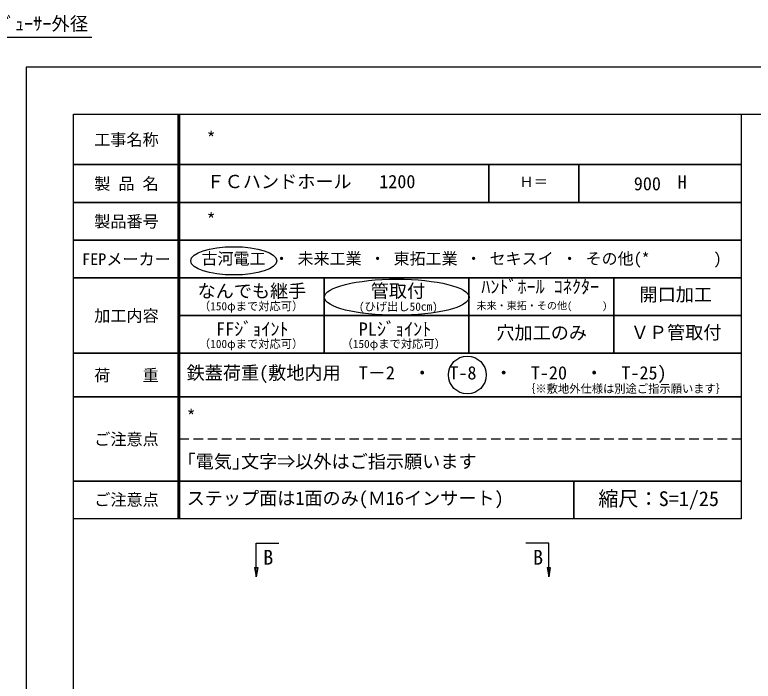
# Model space of a CAD drawing. Units: millimetres, scale not verified. Extents: x -6948 to 6948, y -3792 to 3911.
# Drawn here: x -3613 to 298, y 380 to 3911 of the extents above; entities that cross this region are included whole.
import ezdxf
from ezdxf.enums import TextEntityAlignment as Align

# ---------------------------------------------------------------- set-up
doc = ezdxf.new("R2010")
doc.units = ezdxf.units.MM
doc.header["$LTSCALE"] = 25
doc.linetypes.add('CHAIN2', pattern=[12, 9, -1, 1, -1])
doc.linetypes.add('DASHED2', pattern=[3, 2, -1])
for name, color, linetype in [('0-0_0', 4, 'Continuous'), ('0-4_0-403寸法', 4, 'CHAIN2'), ('0-5_0-504文字', 7, 'Continuous'), ('0-B_00枠', 4, 'Continuous'), ('0-D_02補助線', 4, 'Continuous'), ('0-F_04文字', 7, 'Continuous')]:
    doc.layers.add(name, color=color, linetype=linetype)
doc.styles.add('ＭＳ ゴシック', font='')
doc.styles.get('ＭＳ ゴシック').set_extended_font_data('MS Gothic')

msp = doc.modelspace()

# ---------------------------------------------------------------- linework, layer by layer
at = {"layer": '0-0_0'}
for p, q in [((-3552.31, 3633.47), (-3552.31, -3791.53)), ((-3302.31, 3117.05), (-3302.31, 3383.47)), ((-2740.67, 3117.05), (-2740.67, 3383.47)), ((-3302.31, 2917.05), (-3302.31, 3117.05)), ((-2740.67, 2917.05), (-2740.67, 3117.05)), ((-1102.03, 2917.05), (-1102.03, 3117.05)), ((-626.38, 2917.05), (-626.38, 3117.05)), ((-3302.31, 2717.05), (-3302.31, 2917.05)), ((-2740.67, 2717.05), (-2740.67, 2917.05)), ((-3302.31, 2517.05), (-3302.31, 2717.05)), ((-2740.67, 2517.05), (-2740.67, 2717.05)), ((-3302.31, 2117.77), (-3302.31, 2517.05)), ((-2740.67, 2317.41), (-2740.67, 2517.05)), ((-1974, 2317.77), (-1974, 2517.05)), ((-1207.34, 2317.76), (-1207.34, 2517.05)), ((-440.67, 2317.76), (-440.67, 2517.05)), ((-2740.67, 2117.77), (-2740.67, 2317.41)), ((-1974, 2117.77), (-1974, 2317.41)), ((-1207.34, 2117.77), (-1207.34, 2317.41)), ((-440.67, 2117.76), (-440.67, 2317.41)), ((-3302.31, 1886.26), (-3302.31, 2117.77)), ((-2740.67, 1886.26), (-2740.67, 2117.77)), ((-3302.31, 1440.36), (-3302.31, 1886.26)), ((-2740.67, 1440.36), (-2740.67, 1886.26)), ((-3302.31, 1240.36), (-3302.31, 1440.36)), ((-2740.67, 1240.36), (-2740.67, 1440.36)), ((-652.24, 1240.36), (-652.24, 1440.36))]:
    msp.add_line(p, q, dxfattribs=at)
at = {"layer": '0-0_0', "color": 6}
for points in [[(-3302.31, -3541.53), (-3302.31, 2257.68), (-3302.31, 3383.47)], [(-3302.31, 3383.47), (6697.69, 3383.47), (6697.69, -3541.53)]]:
    msp.add_lwpolyline(points, dxfattribs=at)
at = {"layer": '0-4_0-403寸法', "linetype": 'Continuous'}
msp.add_lwpolyline([(-4104.47, 3418.05), (-3771.07, 3791.53), (-3204.58, 3791.53)], dxfattribs=at)
at = {"layer": '0-B_00枠'}
msp.add_line((-2749, 3383.47), (-2749, 1240.36), dxfattribs=at)
at = {"layer": '0-B_00枠', "linetype": 'DASHED2'}
msp.add_line((-2740.67, 1663.32), (234.61, 1663.32), dxfattribs=at)
at = {"layer": '0-B_00枠'}
for points in [[(-3552.31, -3791.53), (6947.69, -3791.53), (6947.69, 3633.47), (-3552.31, 3633.47)], [(-3302.31, 3383.47), (-2740.67, 3383.47), (-2740.67, 3117.05), (-3302.31, 3117.05)], [(-2740.67, 3383.47), (234.61, 3383.47), (234.61, 3117.05), (-2740.67, 3117.05)], [(-3302.31, 3117.05), (-2740.67, 3117.05), (-2740.67, 2917.05), (-3302.31, 2917.05)], [(-2740.67, 3117.05), (-1102.03, 3117.05), (-1102.03, 2917.05), (-2740.67, 2917.05)], [(-1102.03, 3117.05), (-626.38, 3117.05), (-626.38, 2917.05), (-1102.03, 2917.05)], [(-626.38, 3117.05), (234.61, 3117.05), (234.61, 2917.05), (-626.38, 2917.05)], [(-3302.31, 2917.05), (-2740.67, 2917.05), (-2740.67, 2717.05), (-3302.31, 2717.05)], [(-2740.67, 2917.05), (234.61, 2917.05), (234.61, 2717.05), (-2740.67, 2717.05)], [(-3302.31, 2717.05), (-2740.67, 2717.05), (-2740.67, 2517.05), (-3302.31, 2517.05)], [(-2740.67, 2717.05), (234.61, 2717.05), (234.61, 2517.05), (-2740.67, 2517.05)], [(-3302.31, 2517.05), (-2740.67, 2517.05), (-2740.67, 2117.77), (-3302.31, 2117.77)], [(-2740.67, 2517.05), (-1974, 2517.05), (-1974, 2317.41), (-2740.67, 2317.41)], [(-1974, 2517.05), (-1207.34, 2517.05), (-1207.34, 2317.77), (-1974, 2317.77)], [(-1207.34, 2517.05), (-440.67, 2517.05), (-440.67, 2317.76), (-1207.34, 2317.76)], [(-440.67, 2517.05), (234.61, 2517.05), (234.61, 2317.76), (-440.67, 2317.76)], [(-2740.67, 2317.41), (-1974, 2317.41), (-1974, 2117.77), (-2740.67, 2117.77)], [(-1974, 2317.41), (-1207.34, 2317.41), (-1207.34, 2117.77), (-1974, 2117.77)], [(-1207.34, 2317.41), (-440.67, 2317.41), (-440.67, 2117.77), (-1207.34, 2117.77)], [(-440.67, 2317.41), (234.61, 2317.41), (234.61, 2117.76), (-440.67, 2117.76)], [(-3302.31, 2117.77), (-2740.67, 2117.77), (-2740.67, 1886.26), (-3302.31, 1886.26)], [(-2740.67, 2117.77), (234.61, 2117.77), (234.61, 1886.26), (-2740.67, 1886.26)], [(-3302.31, 1886.26), (-2740.67, 1886.26), (-2740.67, 1440.36), (-3302.31, 1440.36)], [(-2740.67, 1886.26), (234.61, 1886.26), (234.61, 1440.36), (-2740.67, 1440.36)], [(-3302.31, 1440.36), (-2740.67, 1440.36), (-2740.67, 1240.36), (-3302.31, 1240.36)], [(-2740.67, 1440.36), (-652.24, 1440.36), (-652.24, 1240.36), (-2740.67, 1240.36)], [(-652.24, 1440.36), (234.61, 1440.36), (234.61, 1240.36), (-652.24, 1240.36)]]:
    msp.add_lwpolyline(points, dxfattribs=at)
at = {"layer": '0-D_02補助線'}
for p, q in [((-2335.25, 932.35), (-2335.25, 1110.59)), ((-2335.25, 1110.59), (-2214.37, 1110.59)), ((-785.25, 1110.59), (-906.12, 1110.59)), ((-785.25, 932.35), (-785.25, 1110.59)), ((-2343.93, 981.59), (-2326.57, 981.59)), ((-2343.93, 981.59), (-2335.25, 932.35)), ((-2326.57, 981.59), (-2335.25, 932.35)), ((-793.93, 981.59), (-776.56, 981.59)), ((-793.93, 981.59), (-785.25, 932.35)), ((-776.56, 981.59), (-785.25, 932.35))]:
    msp.add_line(p, q, dxfattribs=at)
at = {"layer": '0-F_04文字'}
msp.add_circle((-1216.11, 2002.39), 100, dxfattribs=at)
for centre, major_axis, ratio in [((-2453.64, 2607.17), (227.72, 0), 0.32936), ((-1589.97, 2414.28), (383.33, 0), 0.25), ((-1589.97, 2414.28), (383.33, 0), 0.25)]:
    msp.add_ellipse(centre, major_axis=major_axis, ratio=ratio, dxfattribs=at)

# ---------------------------------------------------------------- texts
at = {"layer": '0-5_0-504文字', "color": 3, "style": 'ＭＳ ゴシック'}
msp.add_text('ﾚｼﾞｭｰｻｰ外径', height=71.25, dxfattribs=at).set_placement((-3758.91, 3806.59), align=Align.BOTTOM_LEFT)
at = {"layer": '0-B_00枠', "color": 3, "style": 'ＭＳ ゴシック'}
msp.add_text('FEPメーカー', height=62.56, dxfattribs=at).set_placement((-3256.16, 2565.84), align=Align.BOTTOM_LEFT)
at = {"layer": '0-D_02補助線', "style": 'ＭＳ ゴシック'}
for p in [(-2297.14, 973.94), (-868.02, 973.94)]:
    msp.add_text('B', height=78.2, dxfattribs=at).set_placement(p, align=Align.BOTTOM_LEFT)
at = {"layer": '0-F_04文字', "color": 3, "style": 'ＭＳ ゴシック'}
for s, height, p in [('工事名称', 62.56, (-3192.16, 3199.06)), ('製 品 名', 62.56, (-3192.16, 2965.85)), ('900', 70.38, (-334.4, 2959.67)), ('製品番号', 62.56, (-3192.16, 2765.84)), ('加工内容', 62.56, (-3192.16, 2266.21)), ('荷\u3000\u3000重', 62.56, (-3192.16, 1950.82)), ('ご注意点', 62.56, (-3192.16, 1612.12)), ('ご注意点', 62.56, (-3192.16, 1291.63))]:
    msp.add_text(s, height=height, dxfattribs=at).set_placement(p, align=Align.BOTTOM_LEFT)
at = {"layer": '0-F_04文字', "style": 'ＭＳ ゴシック'}
for s, height, p in [('*', 70.38, (-2597.16, 3199.55)), ('ＦＣハンドホール', 70.38, (-2597.16, 2971.01)), ('1200', 70.38, (-1682.71, 2971.01)), ('Ｈ＝', 54.9, (-939.81, 2982.35)), ('H', 70.38, (-101.68, 2968.06)), ('*', 70.38, (-2597.16, 2768.52)), ('古河電工 ・ 未来工業 ・ 東拓工業 ・ セキスイ ・ その他(*\u3000\u3000\u3000\u3000)', 62.17, (-2624.08, 2569.19)), ('ﾊﾝﾄﾞﾎｰﾙ ｺﾈｸﾀｰ', 70.38, (-1142.21, 2413.9)), ('なんでも継手', 70.38, (-2644.95, 2391.24)), ('管取付', 70.38, (-1727.94, 2391.66)), ('開口加工', 70.38, (-304.12, 2372.51)), ('（150φまで対応可）', 43.79, (-2637.57, 2331.68)), ('(ひげ出し50㎝)', 43.79, (-1790.47, 2329.68)), ('未来・東拓・その他(\u3000\u3000\u3000)', 39.1, (-1167.84, 2338.43)), ('FFｼﾞｮｲﾝﾄ', 70.38, (-2546.97, 2189.73)), ('PLｼﾞｮｲﾝﾄ', 70.38, (-1790.97, 2189.51)), ('穴加工のみ', 70.38, (-1062.24, 2170.09)), ('ＶＰ管取付', 70.38, (-350.38, 2171.64)), ('（100φまで対応可）', 43.79, (-2637.57, 2132.08)), ('（150φまで対応可）', 43.79, (-1882.38, 2131.99)), ('鉄蓋荷重(敷地内用\u3000T－2\u3000・\u3000T-8\u3000・\u3000T-20\u3000・\u3000T-25)', 70.38, (-2702.95, 1957.53)), ('｛※敷地外仕様は別途ご指示願います｝', 43.79, (-915.38, 1894.64)), ('*', 70.38, (-2702.95, 1726.67)), ('｢電気｣文字⇒以外はご指示願います', 70.38, (-2702.95, 1487.89)), ('ステップ面は1面のみ(Ｍ16インサート)', 70.38, (-2702.95, 1293.31)), ('縮尺：S=1/25', 78.2, (-522.56, 1284.44))]:
    msp.add_text(s, height=height, dxfattribs=at).set_placement(p, align=Align.BOTTOM_LEFT)

doc.saveas('drawing.dxf')
